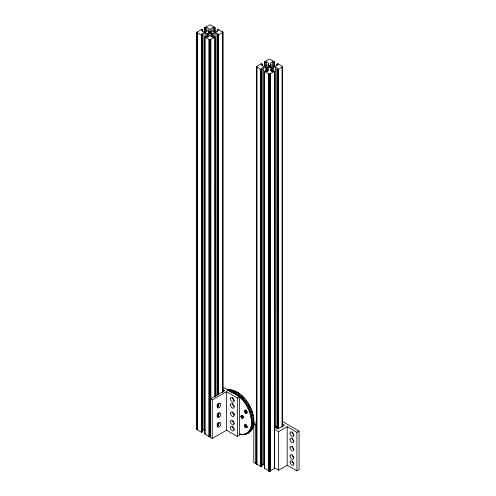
<?xml version="1.0" encoding="UTF-8"?>
<svg xmlns="http://www.w3.org/2000/svg" width="496" height="496" viewBox="0 0 496 496"><rect width="100%" height="100%" fill="white"/><g stroke="black" fill="none" stroke-linecap="round" stroke-linejoin="round"><path stroke-width="0.74" d="M231.155 391.828L231.502 391.003L232.86 390.222L233.411 390.526L231.62 389.893L230.268 390.674L229.946 391.505C242.352 395.38 250.213 408.493 251.515 420.937L253.772 420.118C252.644 406.336 242.29 389.453 227.013 389.794L228.78 389.955L228.098 389.633L227.199 390.154M240.374 434.341L239.791 434.025C245.545 435.823 251.125 430.9 251.373 425.171L252.272 425.246L253.623 424.464L253.772 422.518C254.398 430.113 246.469 436.902 239.134 434.012M253.63 418.122L253.772 420.118M253.4 416.572L253.623 418.562L251.373 419.424M251.373 425.171L251.515 420.937M253.078 414.991L253.388 416.969L251.143 417.874M252.166 428.513L252.117 429.232L250.765 430.013L248.725 432.586L247.888 433.231L247.107 432.946M251.584 429.449L251.522 430.193L250.17 430.981L249.327 430.751M252.662 413.391L253.053 415.35L250.821 416.293M240.957 416.287C244.113 413.001 243.369 422.611 240.957 416.287L242.649 415.307M244.571 411.147C247.727 407.867 246.977 417.477 244.571 411.147L245.694 410.496M244.9 424.855C251.255 428.711 240.585 427.887 246.028 424.204M204.867 32.197L204.879 27.447L209.938 24.8L214.991 27.447L215.01 32.197M209.076 35.774L206.733 37.126L205.697 36.53L204.867 37.138L209.938 39.816L215.01 37.138L214.179 36.53L213.137 37.126L210.794 35.774M210.794 30.392L210.794 28.842L213.137 27.491L214.179 28.092L214.942 27.385L214.898 32.314M262.204 65.807L262.204 64.257L261.094 63.786L256.506 66.706L260.989 69.595L262.204 69.155L262.204 466.141L260.946 466.556L256.754 464.126L256.649 463.357M268.658 64.79L268.658 63.24L266.315 61.888L265.273 62.49L264.449 61.882L268.764 59.34L269.911 59.235L274.48 61.758L274.48 65.937M249.24 432.444L249.364 431.644M252.166 411.785L252.631 413.707L250.406 414.699M248.477 432.152L248.335 432.971L246.01 434.155L245.278 433.845M253.63 423.869L253.388 425.779L252.036 426.56L251.143 426.455M251.584 410.173L252.117 412.052L249.91 413.087M202.628 31.409L202.628 29.859L201.519 29.388L196.931 32.308L201.407 35.197L202.628 34.757L202.628 431.743L201.364 432.159L197.172 429.728L197.172 428.86M271.572 71.529L271.771 68.008L273.711 67.202L275.516 67.202L277.865 68.56L276.824 69.155L277.878 69.632L282.509 66.824L282.15 66.185L277.934 63.786L276.824 64.257L276.824 65.807M264.554 468.329L269.514 471.2L274.573 468.416M250.914 408.568L248.663 409.87M211.997 37.132L212.195 33.61L214.136 32.804L215.94 32.804L218.283 34.156L217.248 34.757L217.248 395.368M232.382 392.268L232.767 391.456L234.118 390.674L237.125 392.187L236.673 391.927L235.321 392.708L234.868 393.489M233.622 392.826L234.038 392.026L235.389 391.245L235.879 391.524M236.115 394.264L236.598 393.508L237.956 392.72L238.371 392.962M237.355 395.145L239.227 393.626L239.611 393.843M250.176 406.98L247.919 408.282M274.548 468.584L274.548 71.399L273.755 70.928L272.719 71.523L270.376 70.172M238.582 396.118L239.134 395.411L240.839 394.816M268.138 66.241C267.332 67.704 270.246 68.07 270.952 67.103C271.622 65.106 266.65 65.379 268.138 67.791M239.791 397.191L242.042 395.889M240.969 398.344L243.226 397.042M250.176 431.018L250.914 430.286L250.84 431.055L249.488 431.836L248.663 431.588M242.11 399.584L244.367 398.282M204.972 433.932L209.033 436.585L210.515 436.722M243.214 400.892L245.47 399.59M208.717 31.713C207.446 33.046 210.44 33.747 211.24 32.841C212.53 30.938 207.117 30.709 208.717 33.263M249.364 405.418L247.107 406.72M244.274 402.268L246.531 400.966M245.278 403.707L247.535 402.405M268.658 70.172L266.315 71.523L265.273 70.928L264.449 71.536L269.514 74.214L274.548 71.399M274.48 468.639L274.517 71.368M246.221 405.195L248.477 403.893M202.628 29.859L201.587 30.461L203.937 31.812L205.741 31.812L209.076 29.884M204.867 27.553L205.697 28.092L206.733 27.491L209.076 28.842L209.076 30.392M207.88 37.132L207.681 33.61L205.741 32.804L203.937 32.804L201.587 34.156L202.628 34.757M217.248 31.409L217.248 29.859L218.24 29.382M211.997 34.038L210.794 34.732L210.794 36.282M262.204 64.257L261.169 64.858L263.512 66.21L265.323 66.21L268.658 64.282M267.456 71.529L267.257 68.008L265.323 67.202L263.512 67.202L261.169 68.56L262.204 69.155M274.586 66.594L274.548 61.814L273.755 62.49L272.719 61.888L270.376 63.24L270.376 64.79M271.572 68.436L270.376 69.13L270.376 70.68M222.227 389.193L224.707 390.631L210.459 398.858L212.263 399.9L226.511 391.673L237.342 397.922L239.494 396.682L239.494 435.234L237.342 436.474L226.511 430.224L212.263 438.452L210.459 437.41L210.515 39.736M229.053 390.464L230.411 389.682L231.024 389.999L229.233 389.596L227.881 390.377C244.392 393.322 256.469 414.241 250.765 430.013L249.91 429.815M202.765 430.466L203.937 429.79L205.139 429.79M244.72 410.583L245.849 409.932M244.609 410.837L245.737 410.18M244.609 411.506L246.301 410.533M244.72 411.885L246.413 410.911M244.9 412.263L246.593 411.283M245.129 412.604L246.822 411.624M245.402 412.889L247.095 411.916M245.694 413.1L247.386 412.126M241 415.97L242.122 415.319M245.991 413.224L247.113 412.573M246.258 413.255L247.386 412.604M241 416.64L242.687 415.667M241.112 417.024L242.804 416.045M241.292 417.396L243.548 416.094M241.521 417.737L243.214 416.758M241.794 418.023L243.486 417.049M242.085 418.24L243.214 417.589M242.377 418.364L243.505 417.713M244.72 425.022L245.849 424.371M244.609 425.27L245.737 424.619M244.571 425.587L245.694 424.936M244.609 425.946L246.301 424.967M244.72 426.324L246.413 425.351M244.9 426.696L246.593 425.723M251.515 423.82L252.414 423.857L253.772 423.076L253.816 421.104L253.816 421.625L251.559 422.406M245.129 427.037L246.822 426.064M245.402 427.329L247.095 426.349M245.694 427.54L247.386 426.566M245.991 427.664L247.113 427.013M246.258 427.688L247.386 427.037M256.903 462.718L255.607 463.462L253.803 462.421L253.803 423.869L256.426 422.356M253.803 423.869L255.607 424.911L256.903 424.167M246.332 433.659L244.974 434.44L244.274 434.124M250.077 431.805L248.725 432.586L247.919 432.32M274.772 428.172L276.892 426.951L275.181 425.959M274.307 429.152L278.622 431.65L287.19 426.703L296.924 432.32L299.069 431.08L299.069 469.631L296.924 470.871L287.19 465.254L278.622 470.202L274.307 467.703M262.341 464.864L263.512 464.188L264.721 464.188M277.593 63.817L278.089 63.841M249.327 411.475L251.522 410.397C248.744 403.428 244.199 396.992 237.956 392.72M218.24 35.241L222.946 32.308L218.296 29.382M201.692 432.221L201.754 35.228M201.407 35.197L201.903 35.173L201.903 432.159L201.407 432.183L201.364 35.173M260.989 466.581L261.485 466.556M218.011 29.419L218.507 29.444M201.407 29.419L201.903 29.444M260.989 63.817L261.485 63.841M217.248 34.757L218.178 35.235M250.821 427.657L251.701 427.8L253.053 427.019L253.078 426.355L252.631 428.172L251.28 428.953L250.406 428.78M277.593 69.595L277.698 428.693M246.221 433.454L246.983 433.752M243.214 434.279L243.889 434.601M242.11 434.316L242.761 434.639M240.969 434.229L241.583 434.552M217.248 29.859L218.283 30.461L215.94 31.812L214.136 31.812L210.794 29.884M276.824 64.257L277.865 64.858L275.516 66.21L273.711 66.21L270.376 64.282M207.88 34.038L209.076 34.732L209.076 36.282M267.456 68.436L268.658 69.13L268.658 70.68M222.431 386.83L239.494 396.682M282.664 421.606L299.069 431.08M282.565 424.03L284.481 425.14L278.082 428.835L275.85 427.546M234.149 413.794L234.496 414.16M233.616 412.877L233.845 413.354M214.991 37.033L215.01 396.905L214.942 37.231M264.554 71.653L264.48 468.584M264.517 468.354L264.554 71.343M204.935 433.957L204.972 36.946M253.772 419.635L253.816 421.625M296.924 432.32L296.924 470.871M287.19 426.703L287.19 465.254M282.509 66.594L282.509 426.659M282.46 66.935L282.385 426.882M282.28 67.14L282.28 426.982M282.15 67.227L282.15 427.068M278.622 431.65L278.622 470.202M278.045 428.662L278.089 69.57L277.549 69.57L277.593 428.662M277.989 69.614L277.934 428.693L277.878 69.632M277.76 69.632L277.816 428.705M276.824 69.155L276.892 428.488M275.516 67.202L275.516 426.269M273.755 62.49L273.755 66.359M273.711 67.202L273.711 71.071M272.719 61.888L272.719 66.532M272.509 67.896L272.509 71.765M271.771 68.008L271.771 71.108M270.983 66.346L270.983 67.896M270.853 66.21L270.853 67.754M270.692 66.086L270.692 67.63M270.494 65.98L270.494 67.524M270.419 74.003L270.419 470.983M270.264 65.894L270.264 67.444M270.264 74.078L270.264 471.057M270.097 74.133L270.097 471.119M270.016 65.832L270.016 67.382M269.911 74.183L269.911 471.163M269.75 65.794L269.75 67.344M269.719 74.208L269.719 471.194M269.483 65.788L269.483 67.332M269.514 74.214L269.514 471.2M269.316 74.208L269.316 471.194M269.21 65.801L269.21 67.351M269.123 74.183L269.123 471.163M268.95 65.844L268.95 67.394M268.937 74.133L268.937 471.119M268.764 74.078L268.764 471.057M268.708 65.912L268.708 67.462M268.615 74.003L268.615 470.983M268.485 66.005L268.485 67.549M268.299 66.111L268.299 67.661M267.257 68.008L267.257 71.108M266.519 67.896L266.519 71.765M266.315 61.888L266.315 66.532M265.273 62.49L265.273 66.359M265.323 67.202L265.323 71.071M264.554 61.758L264.517 66.427M264.48 61.814L264.449 66.594M263.512 67.202L263.512 464.188M261.442 466.581L261.485 69.57L260.989 69.595L261.039 466.6M261.386 69.614L261.33 466.612M261.274 69.632L261.212 466.618M261.094 69.626L261.156 466.618M260.946 69.57L260.946 466.556M256.885 67.227L256.885 464.213M256.754 67.14L256.754 464.126M256.649 66.371L256.649 464.027M256.575 66.476L256.575 463.921M256.525 66.594L256.525 463.803M255.607 424.911L255.607 463.462M237.342 397.922L237.342 436.474M226.511 391.673L226.511 430.224M222.884 32.079L222.884 392.373M222.803 31.973L222.803 391.815M222.698 31.874L222.698 391.809M222.568 31.787L222.568 392.404M218.414 394.283L218.507 35.173L217.967 35.173L217.967 395.014M218.507 403.527L218.507 405.846M218.507 412.815L218.414 415.177M218.507 422.871L218.507 425.196M218.358 35.228L218.358 394.295M218.358 403.583L218.358 406.677M218.358 413.639L218.358 415.964M218.358 422.927L218.358 425.246M218.296 35.235L218.24 394.301M218.296 403.589L218.24 406.689M218.296 413.645L218.24 415.97M218.296 422.933L218.24 425.258M218.122 35.228L218.178 394.301M218.122 403.583L218.178 406.683M218.122 413.639L218.178 415.97M218.122 422.927L218.178 425.258M218.011 35.197L218.066 394.283M218.011 404.321L218.066 406.664M218.011 413.608L218.066 415.946M218.011 423.671L218.066 425.233M217.967 404.302L217.967 406.621M217.967 413.583L217.967 416.683M217.967 423.646L217.967 425.965M217.248 404.655L217.248 406.98M217.248 414.718L217.248 416.262M217.248 424.006L217.248 425.549M215.94 32.804L215.94 395.74M214.179 28.092L214.179 31.961M214.136 32.804L214.136 36.673M213.137 27.491L213.137 31.36M212.933 33.499L212.933 37.367M212.263 399.9L212.263 438.452M212.195 33.61L212.195 36.71M211.277 31.812L211.277 33.356M211.11 31.688L211.11 33.232M210.912 31.583L210.912 33.127M210.837 39.606L210.837 398.666M210.682 31.496L210.682 33.815M210.688 39.68L210.688 398.741M210.434 31.434L210.434 33.759M210.329 39.785L210.329 436.765M210.174 31.397L210.174 33.722M210.137 39.81L210.137 436.796M209.938 39.816L209.938 436.802M209.901 31.391L209.901 33.709M209.74 39.81L209.74 436.796M209.634 31.403L209.634 33.728M209.541 39.785L209.541 436.765M209.374 31.446L209.374 33.771M209.355 39.736L209.355 436.722M209.132 31.515L209.132 33.84M209.188 39.68L209.188 436.66M209.033 39.606L209.033 436.585M208.909 31.608L208.909 33.151M207.681 33.61L207.681 36.71M206.944 33.499L206.944 37.367M206.733 27.491L206.733 31.36M205.741 32.804L205.741 36.673M205.697 28.092L205.697 31.961M204.972 27.361L204.972 32.314M204.867 37.07L204.867 434.118M203.937 32.804L203.937 429.79M201.86 35.197L201.81 432.196M201.574 35.235L201.636 432.221M201.519 35.228L201.519 432.214M197.303 32.829L197.303 429.815M197.172 32.742L197.172 429.728M197.067 31.973L197.067 429.629M196.993 32.079L196.993 429.524M218.965 403.043A2.554 1.476 -60 0 1 218.5 405.325L218.128 405.871A2.554 1.476 -60 0 1 217.223 406.67M218.965 412.678A2.554 1.476 -60 0 1 218.5 414.96L218.128 415.512A2.554 1.476 -60 0 1 217.223 416.311M218.965 422.319A2.554 1.476 -60 0 1 218.5 424.601L218.128 425.146A2.554 1.476 -60 0 1 217.223 425.946M234.416 429.548A2.554 1.476 60 0 1 232.612 426.424M234.416 423.448A2.554 1.476 60 0 1 232.612 420.323M234.416 406.776A2.554 1.476 60 0 1 232.612 403.651M234.416 400.675A2.554 1.476 60 0 1 232.612 397.55M234.416 415.109A2.554 1.476 60 0 1 232.612 411.984M293.998 435.073A2.554 1.476 60 0 1 292.194 431.948M293.998 457.845A2.554 1.476 60 0 1 292.194 454.72M293.998 463.946A2.554 1.476 60 0 1 292.194 460.821M293.998 449.512A2.554 1.476 60 0 1 292.194 446.381M293.998 441.173A2.554 1.476 60 0 1 292.194 438.049M219.499 417.012A2.554 1.476 -60 0 0 220.305 413.056A2.554 1.476 -60 0 0 217.285 415.735A2.554 1.476 -60 0 0 219.499 417.012M219.499 426.647A2.554 1.476 -60 0 0 220.305 422.697A2.554 1.476 -60 0 0 217.285 425.37A2.554 1.476 -60 0 0 219.499 426.647M219.499 407.371A2.554 1.476 -60 0 0 220.305 403.415A2.554 1.476 -60 0 0 217.285 406.094A2.554 1.476 -60 0 0 219.499 407.371M230.466 398.79A2.554 1.476 60 0 0 233.17 402.157A2.554 1.476 60 0 0 233.17 398.548A2.554 1.476 60 0 0 230.466 398.79M230.466 404.891A2.554 1.476 60 0 0 233.17 408.258A2.554 1.476 60 0 0 233.17 404.649A2.554 1.476 60 0 0 230.466 404.891M230.466 421.563A2.554 1.476 60 0 0 233.17 424.929A2.554 1.476 60 0 0 233.17 421.321A2.554 1.476 60 0 0 230.466 421.563M230.466 427.664A2.554 1.476 60 0 0 233.17 431.03A2.554 1.476 60 0 0 233.17 427.422A2.554 1.476 60 0 0 230.466 427.664M230.466 413.224A2.554 1.476 60 0 0 233.17 416.597A2.554 1.476 60 0 0 233.17 412.982A2.554 1.476 60 0 0 230.466 413.224M290.042 455.96A2.554 1.476 60 0 0 292.752 459.327A2.554 1.476 60 0 0 292.752 455.719A2.554 1.476 60 0 0 290.042 455.96M290.042 433.188A2.554 1.476 60 0 0 292.752 436.554A2.554 1.476 60 0 0 292.752 432.946A2.554 1.476 60 0 0 290.042 433.188M290.042 462.061A2.554 1.476 60 0 0 292.752 465.428A2.554 1.476 60 0 0 292.752 461.819A2.554 1.476 60 0 0 290.042 462.061M290.042 439.289A2.554 1.476 60 0 0 292.752 442.655A2.554 1.476 60 0 0 292.752 439.047A2.554 1.476 60 0 0 290.042 439.289M290.042 447.621A2.554 1.476 60 0 0 292.752 450.994A2.554 1.476 60 0 0 292.752 447.38A2.554 1.476 60 0 0 290.042 447.621"/></g></svg>
